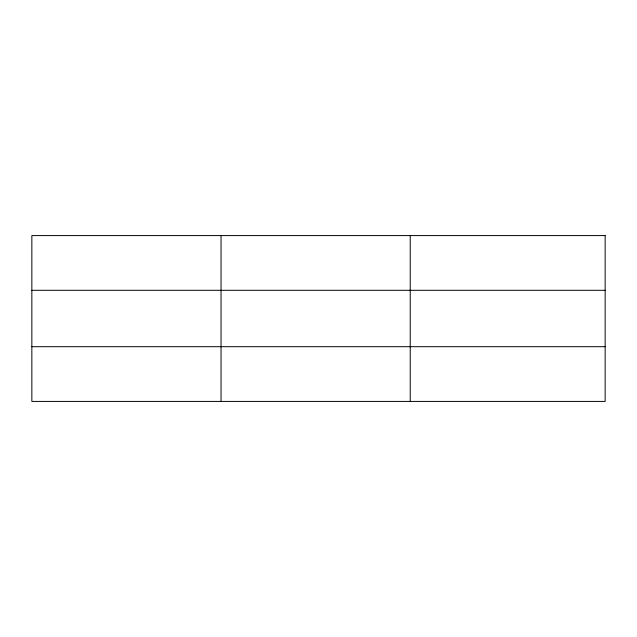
<?xml version="1.0" encoding="UTF-8"?>
<svg xmlns="http://www.w3.org/2000/svg" width="637" height="637" viewBox="0 0 637 637"><rect width="100%" height="100%" fill="white"/><g stroke="black" fill="none" stroke-linecap="round" stroke-linejoin="round"><path stroke-width="0.96" d="M221.039 235.579L221.039 401.421M410.228 235.579L410.228 401.421M31.85 290.305L605.15 290.305M31.85 346.695L605.15 346.695M605.15 235.579L605.15 401.421L31.85 401.421L31.85 235.579L605.15 235.579"/></g></svg>
